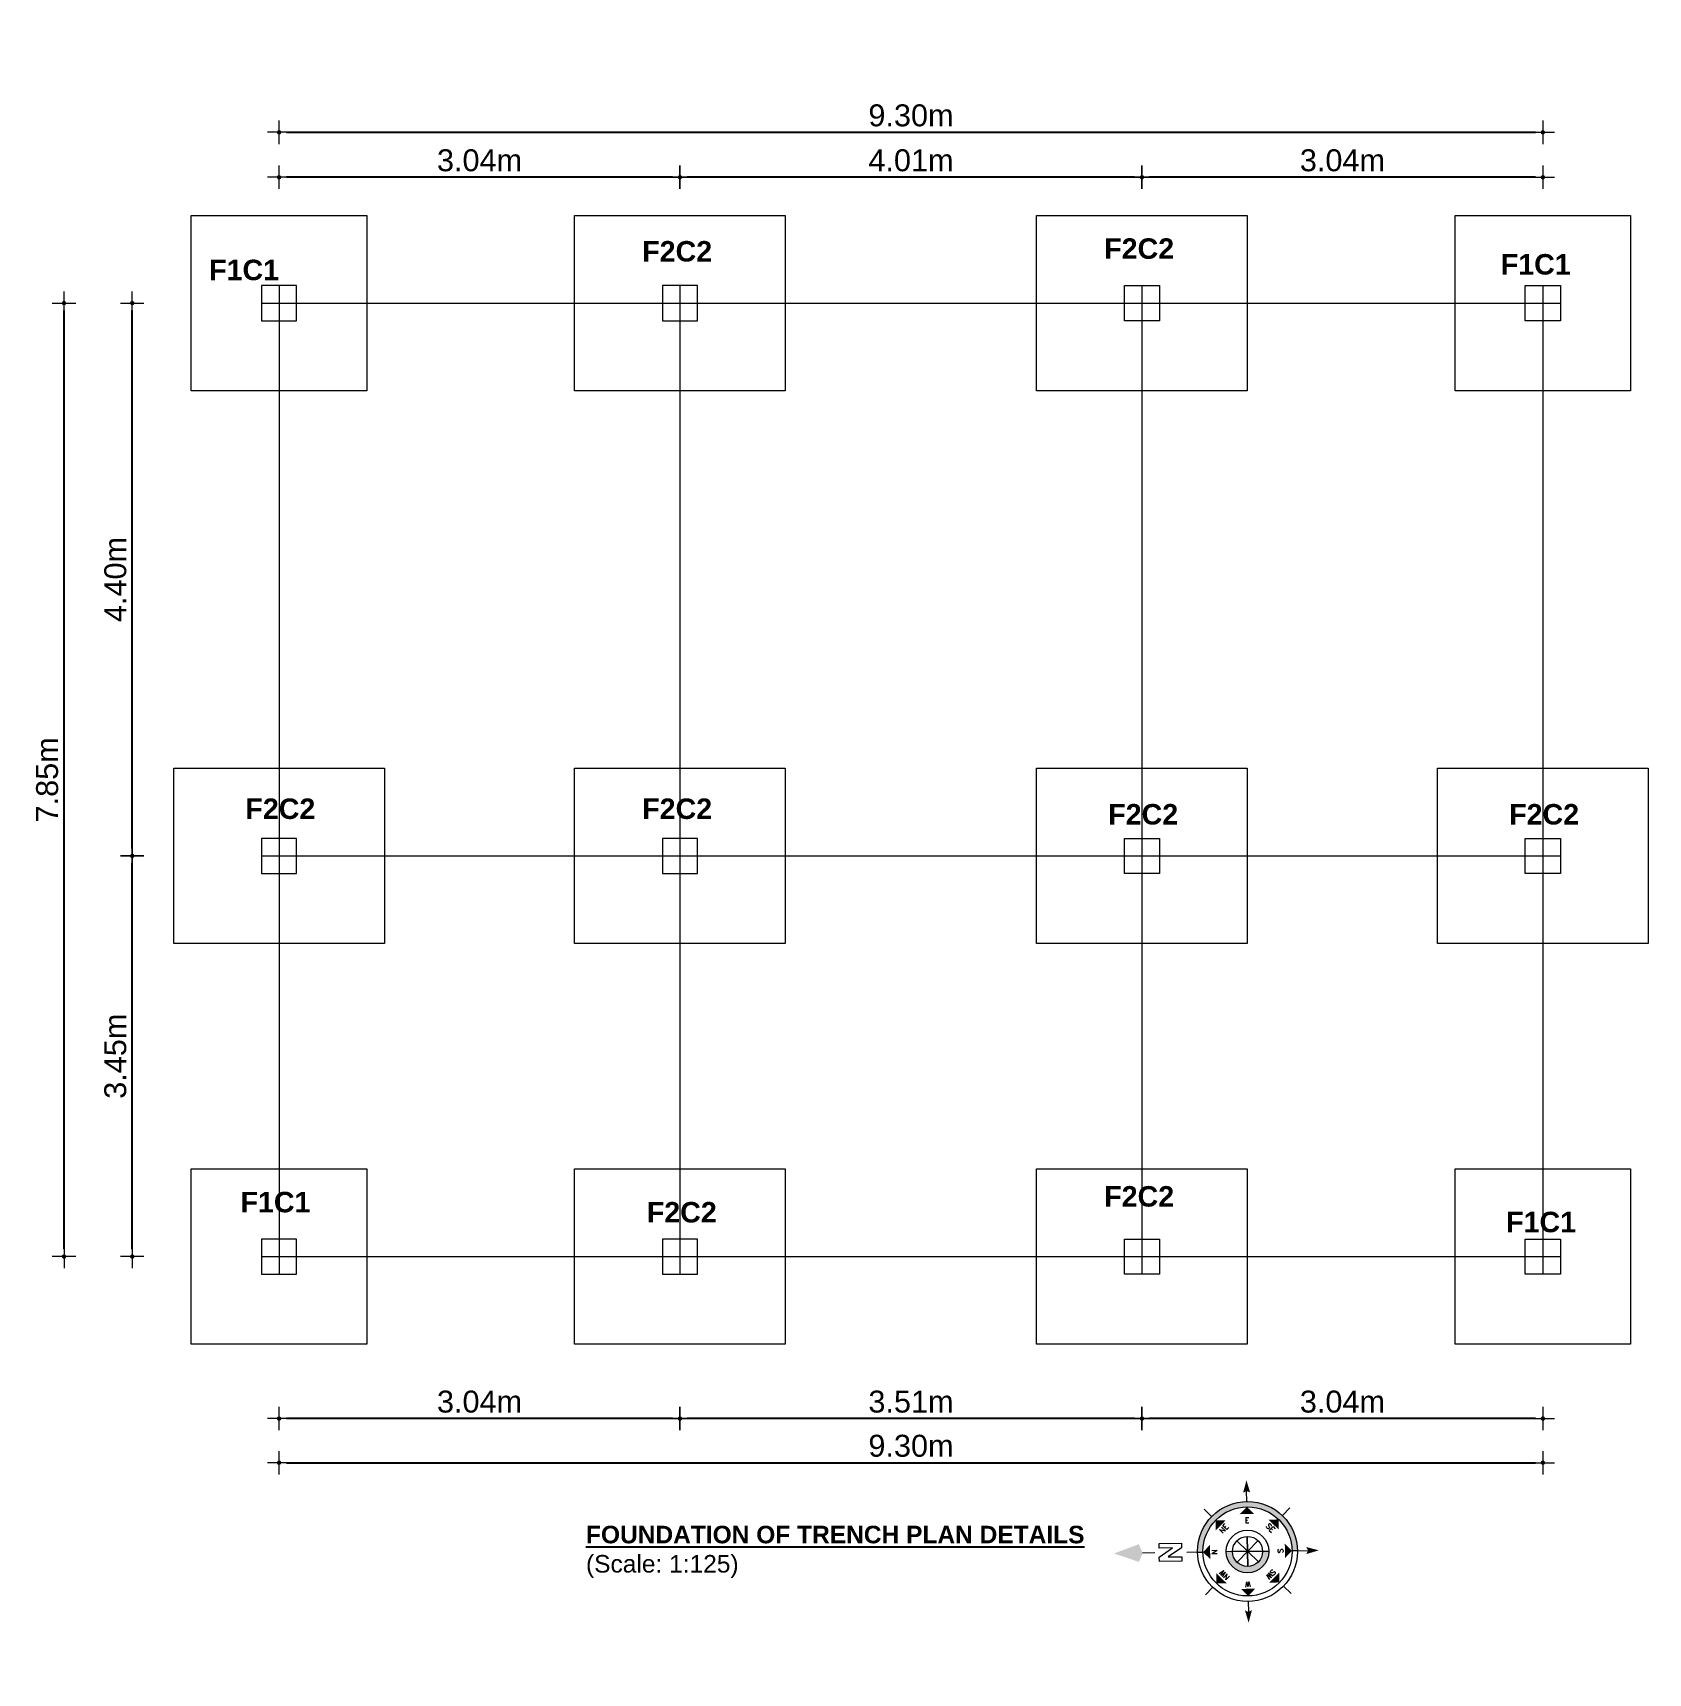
# Model space of a CAD drawing. Header units: inches. Extents: x -4010 to 92088, y -38563 to -1318.
# Drawn here: x 44379 to 44931, y -29354 to -28793 of the extents above; entities that cross this region are included whole.
import ezdxf
from ezdxf.enums import TextEntityAlignment as Align

# ---------------------------------------------------------------- set-up
doc = ezdxf.new("R2010")
doc.units = ezdxf.units.IN
doc.header["$MEASUREMENT"] = 0
doc.header["$PDMODE"] = 99
doc.layers.add('Brick wall', color=3, linetype='Continuous')
doc.layers.add('TEX', color=7, linetype='Continuous')
for name, color, linetype, lineweight in [('Colour 09', 210, 'Continuous', 9), ('DIM', 7, 'Continuous', 15), ('RAILING', 2, 'Continuous', 13), ('TREEP2', 3, 'Continuous', 9)]:
    doc.layers.add(name, color=color, linetype=linetype, lineweight=lineweight)
doc.styles.add('ARIAL', font='arial.ttf')
doc.styles.add('CAPTION', font='GOTHIC.TTF', dxfattribs={"height": 100})
doc.styles.add('ROMANS', font='romans')
doc.styles.get("Standard").update_dxf_attribs({"font": 'ARIALN.TTF'})
doc.dimstyles.new('3-8', dxfattribs={"dimscale": 1.25, "dimtxt": 6, "dimasz": 2, "dimexe": 0.18, "dimexo": 6, "dimgap": 0, "dimtad": 0, "dimdec": 0, "dimzin": 3, "dimdsep": 46, "dimlunit": 3, "dimtxsty": 'ARIAL', "dimblk": 'DD', "dimcen": 1, "dimse1": 1, "dimse2": 1, "dimclrd": 256, "dimclrt": 256, "dimadec": 0, "dimazin": 0, "dimtfac": 0.5, "dimtdec": 0, "dimtmove": 2, "dimatfit": 0, "dimfxl": 0.18, "dimtvp": 0.75, "dimfrac": 1, "dimtolj": 1, "dimtzin": 0, "dimarcsym": 0})

# ---------------------------------------------------------------- blocks, each defined once
blk = doc.blocks.new('A$C30843580')
at = {"layer": 'Colour 09'}
for p, q in [((0, 12), (12, 12)), ((0, 0), (0, 12)), ((12, 12), (12, 0)), ((12, 0), (0, 0))]:
    blk.add_line(p, q, dxfattribs=at)
blk = doc.blocks.new('DD')
for p, q in [((-1.6, 0), (1.6, 0)), ((0, 1.6), (0, -1.6))]:
    blk.add_line(p, q)
at = {"const_width": 0.3}
blk.add_lwpolyline([(-0.15, 0, 1), (0.15, 0, 1)], format="xyb", close=True, dxfattribs=at)
blk = doc.blocks.new('*D1003')
at = {"layer": 'Defpoints', "color": 0}
for p in [(44758.31, -29217.29), (44895.35, -29217.29), (44758.31, -29266.68)]:
    blk.add_point(p, dxfattribs=at)
at = {"layer": 'RAILING', "lineweight": -2}
blk.add_line((44892.85, -29266.68), (44760.81, -29266.68), dxfattribs=at)
at = {"layer": 'RAILING', "lineweight": -2, "xscale": 2.5, "yscale": 2.5, "zscale": 2.5, "rotation": 180}
blk.add_blockref('DD', (44758.31, -29266.68), dxfattribs=at)
at = {"layer": 'RAILING', "lineweight": -2, "xscale": 2.5, "yscale": 2.5, "zscale": 2.5}
blk.add_blockref('DD', (44895.35, -29266.68), dxfattribs=at)
at = {"layer": 'RAILING', "insert": (44826.83, -29260.93), "char_height": 7.5, "attachment_point": 5, "style": 'ARIAL'}
blk.add_mtext('\\A1;3.04m', dxfattribs=at)
blk = doc.blocks.new('*D1004')
at = {"layer": 'Defpoints', "color": 0}
for p in [(44600.39, -29217.34), (44758.31, -29217.29), (44600.39, -29266.68)]:
    blk.add_point(p, dxfattribs=at)
at = {"layer": 'RAILING', "lineweight": -2}
blk.add_line((44755.81, -29266.68), (44602.89, -29266.68), dxfattribs=at)
at = {"layer": 'RAILING', "lineweight": -2, "xscale": 2.5, "yscale": 2.5, "zscale": 2.5, "rotation": 180}
blk.add_blockref('DD', (44600.39, -29266.68), dxfattribs=at)
at = {"layer": 'RAILING', "lineweight": -2, "xscale": 2.5, "yscale": 2.5, "zscale": 2.5}
blk.add_blockref('DD', (44758.31, -29266.68), dxfattribs=at)
at = {"layer": 'RAILING', "insert": (44679.35, -29260.93), "char_height": 7.5, "attachment_point": 5, "style": 'ARIAL'}
blk.add_mtext('\\A1;3.51m', dxfattribs=at)
blk = doc.blocks.new('*D1005')
at = {"layer": 'Defpoints', "color": 0}
for p in [(44463.35, -29217.29), (44600.39, -29217.34), (44463.35, -29266.68)]:
    blk.add_point(p, dxfattribs=at)
at = {"layer": 'RAILING', "lineweight": -2}
blk.add_line((44597.89, -29266.68), (44465.85, -29266.68), dxfattribs=at)
at = {"layer": 'RAILING', "lineweight": -2, "xscale": 2.5, "yscale": 2.5, "zscale": 2.5, "rotation": 180}
blk.add_blockref('DD', (44463.35, -29266.68), dxfattribs=at)
at = {"layer": 'RAILING', "lineweight": -2, "xscale": 2.5, "yscale": 2.5, "zscale": 2.5}
blk.add_blockref('DD', (44600.39, -29266.68), dxfattribs=at)
at = {"layer": 'RAILING', "insert": (44531.87, -29260.93), "char_height": 7.5, "attachment_point": 5, "style": 'ARIAL'}
blk.add_mtext('\\A1;3.04m', dxfattribs=at)
blk = doc.blocks.new('*D998')
at = {"layer": 'Defpoints', "color": 0}
for p in [(44413.15, -29074.29), (44463.35, -29074.29), (44463.35, -29211.29)]:
    blk.add_point(p, dxfattribs=at)
at = {"layer": 'RAILING', "lineweight": -2}
blk.add_line((44413.15, -29208.79), (44413.15, -29076.79), dxfattribs=at)
at = {"layer": 'RAILING', "lineweight": -2, "xscale": 2.5, "yscale": 2.5, "zscale": 2.5}
for p, rotation in [((44413.15, -29074.29), 90), ((44413.15, -29211.29), 270)]:
    blk.add_blockref('DD', p, dxfattribs=dict(at, rotation=rotation))
at = {"layer": 'RAILING', "insert": (44407.4, -29142.79), "char_height": 7.5, "attachment_point": 5, "rotation": 90, "style": 'ARIAL'}
blk.add_mtext('\\A1;3.45m', dxfattribs=at)
blk = doc.blocks.new('*D1006')
at = {"layer": 'Defpoints', "color": 0}
for p in [(44413.15, -28885.29), (44457.35, -28885.29), (44457.35, -29074.29)]:
    blk.add_point(p, dxfattribs=at)
at = {"layer": 'RAILING', "lineweight": -2}
blk.add_line((44413.15, -29071.79), (44413.15, -28887.79), dxfattribs=at)
at = {"layer": 'RAILING', "lineweight": -2, "xscale": 2.5, "yscale": 2.5, "zscale": 2.5}
for p, rotation in [((44413.15, -28885.29), 90), ((44413.15, -29074.29), 270)]:
    blk.add_blockref('DD', p, dxfattribs=dict(at, rotation=rotation))
at = {"layer": 'RAILING', "insert": (44407.41, -28979.79), "char_height": 7.5, "attachment_point": 5, "rotation": 90, "style": 'ARIAL'}
blk.add_mtext('\\A1;4.40m', dxfattribs=at)
blk = doc.blocks.new('*D999')
at = {"layer": 'Defpoints', "color": 0}
for p in [(44895.35, -29281.78), (44463.35, -29353.74), (44895.35, -29353.74)]:
    blk.add_point(p, dxfattribs=at)
at = {"layer": 'RAILING', "lineweight": -2}
blk.add_line((44465.85, -29281.78), (44892.85, -29281.78), dxfattribs=at)
at = {"layer": 'RAILING', "lineweight": -2, "xscale": 2.5, "yscale": 2.5, "zscale": 2.5, "rotation": 180}
blk.add_blockref('DD', (44463.35, -29281.78), dxfattribs=at)
at = {"layer": 'RAILING', "lineweight": -2, "xscale": 2.5, "yscale": 2.5, "zscale": 2.5}
blk.add_blockref('DD', (44895.35, -29281.78), dxfattribs=at)
at = {"layer": 'RAILING', "insert": (44679.35, -29276.03), "char_height": 7.5, "attachment_point": 5, "style": 'ARIAL'}
blk.add_mtext('\\A1;9.30m', dxfattribs=at)
blk = doc.blocks.new('*D1007')
at = {"layer": 'Defpoints', "color": 0}
for p in [(44389.84, -28885.29), (44457.35, -28885.29), (44457.35, -29211.29)]:
    blk.add_point(p, dxfattribs=at)
at = {"layer": 'RAILING', "lineweight": -2}
blk.add_line((44389.84, -29208.79), (44389.84, -28887.79), dxfattribs=at)
at = {"layer": 'RAILING', "lineweight": -2, "xscale": 2.5, "yscale": 2.5, "zscale": 2.5}
for p, rotation in [((44389.84, -28885.29), 90), ((44389.84, -29211.29), 270)]:
    blk.add_blockref('DD', p, dxfattribs=dict(at, rotation=rotation))
at = {"layer": 'RAILING', "insert": (44384.1, -29048.29), "char_height": 7.5, "attachment_point": 5, "rotation": 90, "style": 'ARIAL'}
blk.add_mtext('\\A1;7.85m', dxfattribs=at)
blk = doc.blocks.new('A$C683C01F9')
at = {"layer": 'TEX', "color": 7, "lineweight": 25, "insert": (4.02, 9.38), "char_height": 6, "width": 310.1889, "attachment_point": 4}
blk.add_mtext('{\\fArial Rounded MT Bold|b0|i0|c0|p34;\\LFOUNDATION OF TRENCH PLAN DETAILS\\P\\fArial|b0|i0|c0|p34;\\l\\C256;(Scale: 1:125)}', dxfattribs=at)
blk = doc.blocks.new('Anno_North_J_Metric')
at = {"linetype": 'ByBlock', "lineweight": -2}
h = blk.add_hatch(color=0, dxfattribs=at)
h.paths.add_polyline_path([(-4.17, 0), (-4.68, 0, 1), (4.68, 0), (4.17, 0, -1)])
h.paths.add_polyline_path([(1.41, 0), (2, 0, 1), (-2, 0), (-1.41, 0, -1)])
at = {"color": 0, "linetype": 'ByBlock', "lineweight": -2}
for p, q in [((0, 4.68), (0, 5.67)), ((-3.31, 3.31), (-4.01, 4.01)), ((3.31, 3.31), (4.01, 4.01)), ((-4.68, 0), (-5.67, 0)), ((-4.68, 0), (-4.17, 0)), ((-1.41, 0), (-2, 0)), ((-1.41, 0), (1.41, 0)), ((1.41, 0), (-1.41, 0)), ((-1, 1), (1, -1)), ((-1, -1), (1, 1)), ((1, -1), (-1, 1)), ((1, 1), (-1, -1)), ((0, 1.41), (0, -1.41)), ((0, -1.41), (0, 1.41)), ((1.41, 0), (2, 0)), ((4.68, 0), (4.17, 0)), ((4.68, 0), (5.67, 0)), ((6.17, 0.4), (6.17, 0.82)), ((6.17, 0.82), (8.27, 0.82)), ((7.43, 0.4), (6.17, 0.4)), ((6.17, -0.44), (7.43, 0.4)), ((8.27, 0.4), (7.01, -0.44)), ((8.27, 0.82), (8.27, 0.4)), ((8.67, 0), (9.83, 0)), ((6.17, -0.86), (6.17, -0.44)), ((8.27, -0.86), (6.17, -0.86)), ((7.01, -0.44), (8.27, -0.44)), ((8.27, -0.44), (8.27, -0.86)), ((-3.31, -3.31), (-4.01, -4.01)), ((3.31, -3.31), (4.01, -4.01)), ((0, -4.68), (0, -5.67))]:
    blk.add_line(p, q, dxfattribs=at)
for radius in [4.68, 4.17, 2, 1.41]:
    blk.add_circle((0, 0), radius, dxfattribs=at)
for points in [[(-0.33, 5.5), (0, 5.67), (0, 6.67)], [(0, 6.67), (0.33, 5.5), (0, 5.67)], [(0, 4.17), (0.67, 3.5), (-0.67, 3.5)], [(-2.95, 2.95), (-2, 2.95), (-2.95, 2)], [(2.95, 2.95), (2.95, 2), (2, 2.95)], [(-6.67, 0), (-5.5, 0.33), (-5.67, 0)], [(-5.5, -0.33), (-5.67, 0), (-6.67, 0)], [(-4.17, 0), (-3.5, 0.67), (-3.5, -0.67)], [(4.17, 0), (3.5, -0.67), (3.5, 0.67)], [(12.5, 0), (10.17, 0.83), (9.83, 0)], [(9.83, 0), (10.17, -0.83), (12.5, 0)], [(-2.95, -2.95), (-2.95, -2), (-2, -2.95)], [(2.95, -2.95), (2, -2.95), (2.95, -2)], [(0, -4.17), (-0.67, -3.5), (0.67, -3.5)], [(0, -6.67), (-0.33, -5.5), (0, -5.67)], [(0.33, -5.5), (0, -5.67), (0, -6.67)]]:
    blk.add_solid(points, dxfattribs=at)
at = {"color": 0, "linetype": 'ByBlock', "lineweight": -2, "style": 'ROMANS'}
blk.add_text('W', height=0.5, dxfattribs=at).set_placement((0, 2.83), align=Align.CENTER)
for s, rotation, p in [('SW', 45, (-2, 2)), ('NW', 315, (2, 2)), ('S', 270, (-3.33, 0)), ('N', 270, (2.83, 0)), ('SE', 135, (-2, -2)), ('E', 180, (0, -2.67)), ('NE', 225, (2, -2))]:
    blk.add_text(s, height=0.5, rotation=rotation, dxfattribs=at).set_placement(p, align=Align.CENTER)
blk = doc.blocks.new('*D1028')
at = {"layer": 'Defpoints', "color": 0}
for p in [(44758.31, -28792.86), (44895.35, -28792.86), (44758.31, -28842.25)]:
    blk.add_point(p, dxfattribs=at)
at = {"layer": 'RAILING', "lineweight": -2}
blk.add_line((44892.85, -28842.25), (44760.81, -28842.25), dxfattribs=at)
at = {"layer": 'RAILING', "lineweight": -2, "xscale": 2.5, "yscale": 2.5, "zscale": 2.5, "rotation": 180}
blk.add_blockref('DD', (44758.31, -28842.25), dxfattribs=at)
at = {"layer": 'RAILING', "lineweight": -2, "xscale": 2.5, "yscale": 2.5, "zscale": 2.5}
blk.add_blockref('DD', (44895.35, -28842.25), dxfattribs=at)
at = {"layer": 'RAILING', "insert": (44826.83, -28836.5), "char_height": 7.5, "attachment_point": 5, "style": 'ARIAL'}
blk.add_mtext('\\A1;3.04m', dxfattribs=at)
blk = doc.blocks.new('*D1029')
at = {"layer": 'Defpoints', "color": 0}
for p in [(44600.39, -28792.91), (44758.31, -28792.86), (44600.39, -28842.25)]:
    blk.add_point(p, dxfattribs=at)
at = {"layer": 'RAILING', "lineweight": -2}
blk.add_line((44755.81, -28842.25), (44602.89, -28842.25), dxfattribs=at)
at = {"layer": 'RAILING', "lineweight": -2, "xscale": 2.5, "yscale": 2.5, "zscale": 2.5, "rotation": 180}
blk.add_blockref('DD', (44600.39, -28842.25), dxfattribs=at)
at = {"layer": 'RAILING', "lineweight": -2, "xscale": 2.5, "yscale": 2.5, "zscale": 2.5}
blk.add_blockref('DD', (44758.31, -28842.25), dxfattribs=at)
at = {"layer": 'RAILING', "insert": (44679.35, -28836.5), "char_height": 7.5, "attachment_point": 5, "style": 'ARIAL'}
blk.add_mtext('\\A1;4.01m', dxfattribs=at)
blk = doc.blocks.new('*D1030')
at = {"layer": 'Defpoints', "color": 0}
for p in [(44463.35, -28792.86), (44600.39, -28792.91), (44463.35, -28842.25)]:
    blk.add_point(p, dxfattribs=at)
at = {"layer": 'RAILING', "lineweight": -2}
blk.add_line((44597.89, -28842.25), (44465.85, -28842.25), dxfattribs=at)
at = {"layer": 'RAILING', "lineweight": -2, "xscale": 2.5, "yscale": 2.5, "zscale": 2.5, "rotation": 180}
blk.add_blockref('DD', (44463.35, -28842.25), dxfattribs=at)
at = {"layer": 'RAILING', "lineweight": -2, "xscale": 2.5, "yscale": 2.5, "zscale": 2.5}
blk.add_blockref('DD', (44600.39, -28842.25), dxfattribs=at)
at = {"layer": 'RAILING', "insert": (44531.87, -28836.5), "char_height": 7.5, "attachment_point": 5, "style": 'ARIAL'}
blk.add_mtext('\\A1;3.04m', dxfattribs=at)
blk = doc.blocks.new('*D1027')
at = {"layer": 'Defpoints', "color": 0}
for p in [(44895.35, -28826.89), (44463.35, -28929.31), (44895.35, -28929.31)]:
    blk.add_point(p, dxfattribs=at)
at = {"layer": 'RAILING', "lineweight": -2}
blk.add_line((44465.85, -28826.89), (44892.85, -28826.89), dxfattribs=at)
at = {"layer": 'RAILING', "lineweight": -2, "xscale": 2.5, "yscale": 2.5, "zscale": 2.5, "rotation": 180}
blk.add_blockref('DD', (44463.35, -28826.89), dxfattribs=at)
at = {"layer": 'RAILING', "lineweight": -2, "xscale": 2.5, "yscale": 2.5, "zscale": 2.5}
blk.add_blockref('DD', (44895.35, -28826.89), dxfattribs=at)
at = {"layer": 'RAILING', "insert": (44679.35, -28821.14), "char_height": 7.5, "attachment_point": 5, "style": 'ARIAL'}
blk.add_mtext('\\A1;9.30m', dxfattribs=at)

msp = doc.modelspace()

# ---------------------------------------------------------------- linework, layer by layer
at = {"layer": 'RAILING'}
for points in [[(44433.345, -28855.293), (44493.345, -28855.293), (44493.345, -28915.293), (44433.345, -28915.293)], [(44564.385, -28855.293), (44636.385, -28855.293), (44636.385, -28915.293), (44564.385, -28915.293)], [(44722.305, -28855.293), (44794.305, -28855.293), (44794.305, -28915.293), (44722.305, -28915.293)], [(44865.345, -28855.293), (44925.345, -28855.293), (44925.345, -28915.293), (44865.345, -28915.293)], [(44427.345, -29044.293), (44499.345, -29044.293), (44499.345, -29104.293), (44427.345, -29104.293)], [(44564.385, -29044.293), (44636.385, -29044.293), (44636.385, -29104.293), (44564.385, -29104.293)], [(44722.305, -29044.293), (44794.305, -29044.293), (44794.305, -29104.293), (44722.305, -29104.293)], [(44859.345, -29044.293), (44931.345, -29044.293), (44931.345, -29104.293), (44859.345, -29104.293)], [(44433.345, -29181.293), (44493.345, -29181.293), (44493.345, -29241.293), (44433.345, -29241.293)], [(44564.385, -29181.293), (44636.385, -29181.293), (44636.385, -29241.293), (44564.385, -29241.293)], [(44722.305, -29181.293), (44794.305, -29181.293), (44794.305, -29241.293), (44722.305, -29241.293)], [(44865.345, -29181.293), (44925.345, -29181.293), (44925.345, -29241.293), (44865.345, -29241.293)]]:
    msp.add_lwpolyline(points, close=True, dxfattribs=at)
at = {"layer": 'TREEP2'}
for p, q in [((44463.345, -28879.293), (44463.345, -29217.293)), ((44600.385, -28879.293), (44600.385, -29217.293)), ((44758.305, -28879.293), (44758.305, -29217.293)), ((44895.345, -28879.293), (44895.345, -29217.293)), ((44457.345, -28885.293), (44901.345, -28885.293)), ((44457.345, -29074.293), (44901.345, -29074.293)), ((44457.345, -29211.293), (44901.345, -29211.293))]:
    msp.add_line(p, q, dxfattribs=at)

# ---------------------------------------------------------------- block references
at = {"layer": 'Brick wall'}
msp.add_blockref('A$C683C01F9', (44564.242, -29321.619), dxfattribs=at)
at = {"layer": 'Colour 09', "xscale": -1}
for p in [(44469.345, -28891.293), (44606.385, -28891.293), (44469.345, -29080.293), (44606.385, -29080.293), (44469.345, -29217.293), (44606.385, -29217.34)]:
    msp.add_blockref('A$C30843580', p, dxfattribs=at)
at = {"layer": 'Colour 09'}
for p in [(44752.305, -28891.293), (44889.345, -28891.293), (44752.305, -29080.293), (44889.345, -29080.293), (44752.305, -29217.293), (44889.345, -29217.293)]:
    msp.add_blockref('A$C30843580', p, dxfattribs=at)
at = {"layer": 'DIM', "ltscale": 500000, "xscale": 3.651035833295283, "yscale": 3.651035833292553, "zscale": 3.651035846891474, "rotation": 180.8671012841935}
msp.add_blockref('Anno_North_J_Metric', (44794.393, -29312.112), dxfattribs=at)

# ---------------------------------------------------------------- texts
at = {"layer": 'TEX', "char_height": 7, "attachment_point": 9, "style": 'CAPTION'}
for s, insert in [('{\\fArial Rounded MT Bold|b0|i0|c0|p34;F2C2}', (44611.387, -28871.167)), ('{\\fArial Rounded MT Bold|b0|i0|c0|p34;F2C2}', (44769.307, -28870.241)), ('{\\fArial Rounded MT Bold|b0|i0|c0|p34;F1C1}', (44904.865, -28875.623)), ('{\\fArial Rounded MT Bold|b0|i0|c0|p34;F1C1}', (44463.345, -28877.542)), ('{\\fArial Rounded MT Bold|b0|i0|c0|p34;F2C2}', (44475.745, -29061.763)), ('{\\fArial Rounded MT Bold|b0|i0|c0|p34;F2C2}', (44611.387, -29061.765)), ('{\\fArial Rounded MT Bold|b0|i0|c0|p34;F2C2}', (44770.686, -29063.663)), ('{\\fArial Rounded MT Bold|b0|i0|c0|p34;F2C2}', (44907.726, -29063.663)), ('{\\fArial Rounded MT Bold|b0|i0|c0|p34;F2C2}', (44769.307, -29194.301)), ('{\\fArial Rounded MT Bold|b0|i0|c0|p34;F1C1}', (44474.073, -29196.262)), ('{\\fArial Rounded MT Bold|b0|i0|c0|p34;F2C2}', (44612.96, -29199.736)), ('{\\fArial Rounded MT Bold|b0|i0|c0|p34;F1C1}', (44906.698, -29203.07))]:
    msp.add_mtext(s, dxfattribs=dict(at, insert=insert))

# ---------------------------------------------------------------- dimensions: what is measured, and where the dimension line sits
at = {"layer": 'RAILING'}
for base, p1, p2, text, picture, middle in [((44463.345, -28842.248), (44600.385, -28792.911), (44463.345, -28792.864), '3.04m', '*D1030', (44531.865, -28836.501)), ((44600.385, -28842.248), (44758.305, -28792.864), (44600.385, -28792.911), '4.01m', '*D1029', (44679.345, -28836.504)), ((44758.305, -28842.248), (44895.345, -28792.864), (44758.305, -28792.864), '3.04m', '*D1028', (44826.825, -28836.501)), ((44895.345, -28826.89), (44463.345, -28929.315), (44895.345, -28929.315), '9.30m', '*D1027', (44679.345, -28821.143)), ((44463.345, -29266.677), (44600.385, -29217.34), (44463.345, -29217.293), '3.04m', '*D1005', (44531.865, -29260.929)), ((44600.385, -29266.677), (44758.305, -29217.293), (44600.385, -29217.34), '3.51m', '*D1004', (44679.345, -29260.929)), ((44758.305, -29266.677), (44895.345, -29217.293), (44758.305, -29217.293), '3.04m', '*D1003', (44826.825, -29260.929)), ((44895.345, -29281.781), (44463.345, -29353.743), (44895.345, -29353.743), '9.30m', '*D999', (44679.345, -29276.033))]:
    dim = msp.add_linear_dim(base=base, p1=p1, p2=p2, text=text, dimstyle='3-8', dxfattribs=at)
    dim.commit()
    dim.dimension.update_dxf_attribs({"geometry": picture, "text_midpoint": middle})
for base, p1, p2, text, picture, middle in [((44389.842, -28885.293), (44457.345, -29211.293), (44457.345, -28885.293), '7.85m', '*D1007', (44384.098, -29048.293)), ((44413.151, -28885.293), (44457.345, -29074.293), (44457.345, -28885.293), '4.40m', '*D1006', (44407.407, -28979.793)), ((44413.151, -29074.293), (44463.345, -29211.293), (44463.345, -29074.293), '3.45m', '*D998', (44407.404, -29142.793))]:
    dim = msp.add_linear_dim(base=base, p1=p1, p2=p2, angle=90, text=text, dimstyle='3-8', dxfattribs=at)
    dim.commit()
    dim.dimension.update_dxf_attribs({"geometry": picture, "text_midpoint": middle})

doc.saveas('drawing.dxf')
